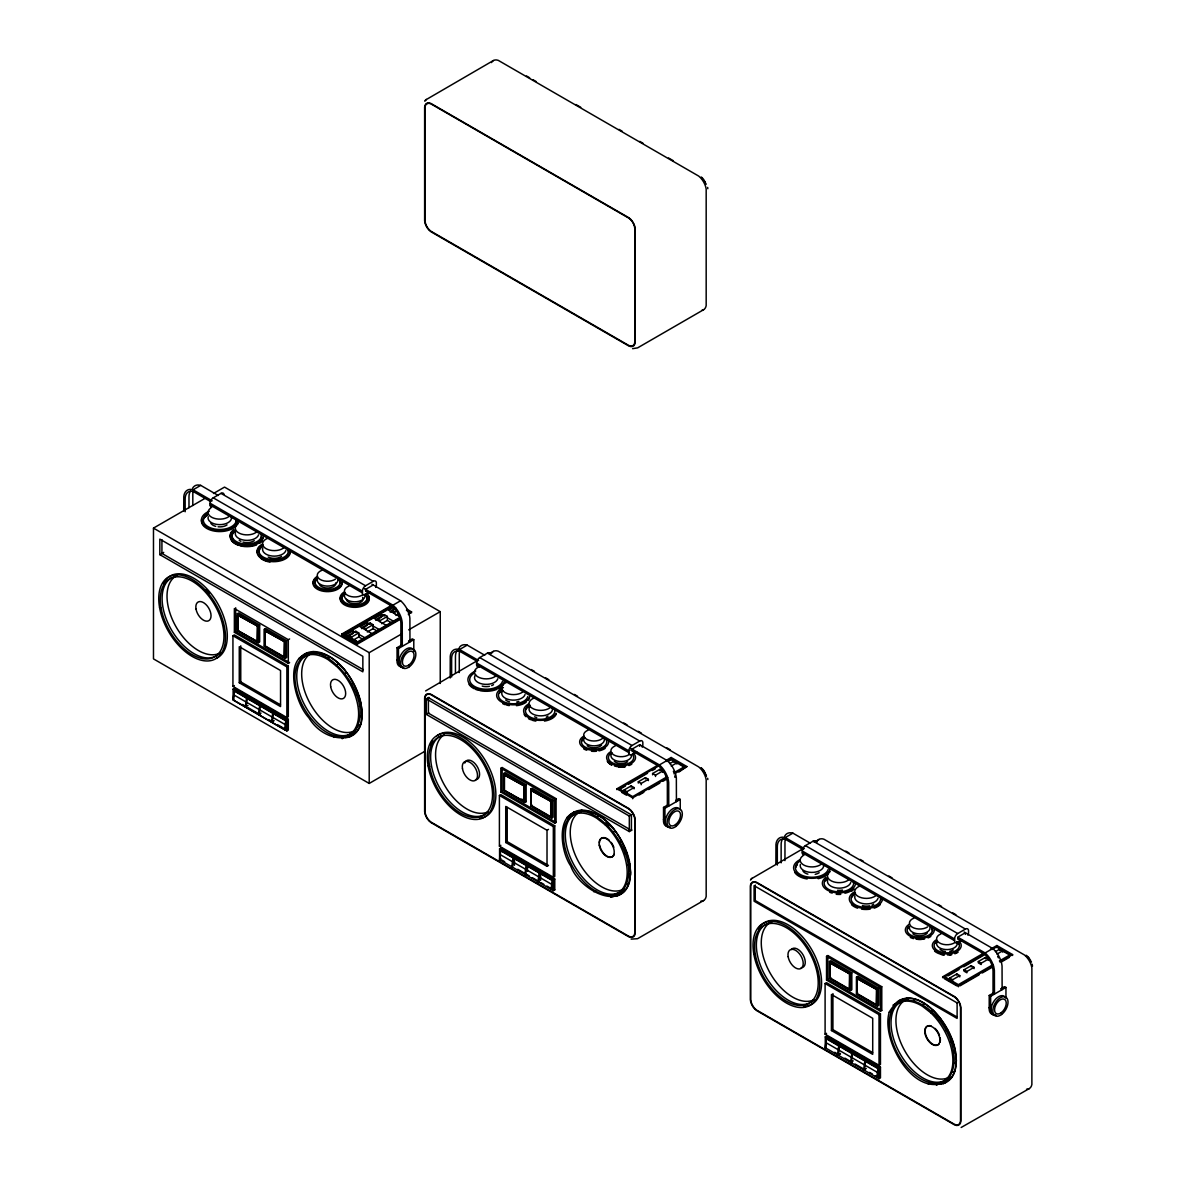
<?xml version="1.0" encoding="UTF-8"?>
<svg xmlns="http://www.w3.org/2000/svg" width="1187" height="1187" viewBox="0 0 1187 1187"><rect width="100%" height="100%" fill="white"/><g stroke="black" fill="none" stroke-linecap="round" stroke-linejoin="round"><path stroke-width="1.5" d="M211.701 507.175A4.481 2.582 -60 0 1 210.144 505.395L210.144 502.784A4.481 2.582 -60 0 1 212.859 498.065L221.346 493.169A4.481 2.582 -60 0 1 223.987 494.326M365.863 602.135A12.642 7.3 0 0 0 365.21 594.85A4.481 2.582 -60 0 1 362.436 593.322L362.436 590.711A4.481 2.582 -60 0 1 365.166 585.992L373.638 581.096A4.481 2.582 -60 0 1 376.368 582.669L376.368 585.28A4.481 2.582 -60 0 1 375.745 587.387M479.711 666.515L479.325 666.693A4.481 2.582 -60 0 1 476.61 665.121L476.61 662.524A4.481 2.582 -60 0 1 479.325 657.806L487.812 652.909A4.481 2.582 -60 0 1 490.528 654.482M636.647 751.757L631.632 754.635A4.481 2.582 -60 0 1 628.902 753.062L628.902 750.451A4.481 2.582 -60 0 1 631.632 745.733L640.105 740.836A4.481 2.582 -60 0 1 642.835 742.409L642.835 745.021A4.481 2.582 -60 0 1 642.212 747.127M804.237 854.952A4.481 2.582 -60 0 1 802.308 853.171L802.308 850.56A4.481 2.582 -60 0 1 805.023 845.841L813.51 840.945A4.481 2.582 -60 0 1 816.152 842.102M962.345 939.807L957.33 942.671A4.481 2.582 -60 0 1 954.6 941.098L954.6 938.487A4.481 2.582 -60 0 1 957.33 933.768L965.803 928.872A4.481 2.582 -60 0 1 968.533 930.445L968.533 933.056A4.481 2.582 -60 0 1 967.895 935.163M349.29 737.097C376.739 713.788 346.93 664.349 319.644 653.859C280.473 646.247 293.248 701.191 308.798 717.705C325.683 746.193 369.498 746.43 361.189 705.167C356.159 680.285 333.666 644.333 304.302 654.171M617.863 895.621C645.313 872.311 615.489 822.873 588.203 812.383C555.086 803.866 558.988 849.15 570.695 865.902C579.301 890.888 627.285 915.919 630.49 874.151C630.238 846.405 605.533 801.952 572.861 812.694M889.241 1012.155C880.19 1041.815 917.788 1104.548 950.95 1078.182C973.993 1049.367 916.23 965.283 889.241 1012.155L891.036 1011.131M943.546 1083.657C973.444 1059.175 934.451 991.783 898.559 1000.73M246.436 696.428L235.649 690.196L234.225 691.027L233.038 699.944L245.368 707.066L247.979 705.553M245.368 707.066L246.555 698.149L248.35 697.11L245.442 695.434M248.721 697.748L247.297 698.579L246.095 707.497L258.425 714.604L261.051 713.09M258.425 714.604L259.627 705.686L247.297 698.579M261.793 705.286L260.354 706.117L259.167 715.034L271.497 722.156L274.123 720.643M271.497 722.156L272.684 713.239L260.354 706.117M288.307 719.307L234.536 688.267L233.112 689.098L233.112 699.9L286.868 730.94L288.307 730.109L288.307 719.307L285.755 720.776L273.425 713.669L272.238 722.586L284.568 729.693L287.195 728.18M284.568 729.693L285.755 720.776M502.116 849.937L500.691 850.767L499.49 859.685L553.335 890.68L554.774 889.849L554.774 879.048L501.003 848.008L499.579 848.839L499.579 859.64L501.003 858.809M511.82 866.807L513.021 857.889L500.691 850.767M512.561 867.222L513.763 858.305L515.188 857.489M524.891 874.344L526.093 865.427L527.889 864.388L540.96 871.941L539.15 872.979L526.82 865.857L525.633 874.774M537.963 881.896L539.15 872.979M538.705 882.312L539.892 873.395L541.331 872.579M539.892 873.395L552.222 880.517L551.035 889.434L553.661 887.921L553.661 879.686M840.515 1044.886L838.719 1045.925L826.389 1038.803L825.188 1047.72L879.033 1078.716L880.457 1077.885L880.457 1067.083L826.701 1036.058L825.277 1036.874L825.277 1047.676M838.719 1045.925L837.518 1054.842L840.144 1053.329M838.259 1055.273L839.446 1046.355L840.886 1045.524M839.446 1046.355L851.791 1053.462L850.589 1062.38L853.216 1060.866M851.331 1062.81L852.518 1053.893L853.957 1053.062M852.518 1053.893L864.848 1061.015L863.661 1069.932L866.287 1068.419M864.403 1070.362L865.59 1061.445L877.92 1068.552L880.457 1067.083M877.92 1068.552L876.733 1077.47L879.344 1075.956M567.549 818.911L569.033 816.122L574.656 811.671M424.798 101.251L425.629 100.094M750.496 880.116L751.326 878.959M425.955 99.753L493.377 60.537M425.629 690.923L475.794 661.53M751.653 878.617L803.08 848.646M425.317 100.435L426.267 99.411M751.015 879.285L751.964 878.276M301.869 656.47L306.083 653.132M183.718 510.914L183.792 496.567A17.226 9.941 60 0 1 191.671 489.474L193.095 489.801L200.737 485.379L218.245 495.483M424.456 751.534L369.202 783.435L153.479 658.889L153.479 528.111L205.588 498.036M213.482 493.48L224.536 487.1L440.243 611.646L440.243 683.475M159.83 554.641L362.851 671.842L362.851 656.322L159.83 539.121L159.83 554.641L163.732 552.385M703.579 309.733L637.612 347.865L632.597 348.666M237.355 613.709L238.661 612.952L259.671 625.074L259.671 641.944L258.351 642.701L237.355 630.564L237.355 613.709L258.351 625.831L259.671 625.074M237.578 615.059L257.713 626.202L257.297 641.826L237.578 630.445L237.578 615.059L257.713 626.202M234.373 632.3L235.679 631.543L289.613 662.672L288.307 663.429L234.373 632.3L234.373 608.545L288.307 639.689L289.613 638.932M237.578 630.445L257.713 641.588M232.934 635.742L234.373 634.911L288.307 666.041L288.307 716.711L286.868 717.527L232.934 686.398L232.934 635.742L286.868 666.871L288.307 666.041M264.315 629.288L265.636 628.531L286.631 640.654L286.631 657.509L285.325 658.266L264.315 646.143L264.315 629.288L285.325 641.41L286.631 640.654M264.538 630.623L284.687 641.781L284.272 657.405L264.538 646.01L264.538 630.623L284.687 641.781M264.315 646.143L265.636 645.387M373.222 584.954L365.581 589.375L365.581 591.037M370.181 592.031L365.166 594.895M232.934 686.398L234.373 685.567M239.27 682.748L280.547 706.577L280.547 670.521L239.27 646.692L239.27 682.748L240.753 681.887L280.444 704.796M298.679 658.622L300.474 657.583M400.42 619.258L357.376 644.111L341.663 635.03L341.663 634.14L392.674 604.687M341.663 635.03L363.979 622.151M367.169 620.311L392.674 605.578M364.305 588.648L392.942 605.177L400.598 600.756L402.007 602.076A17.226 9.941 60 0 1 409.886 618.264L409.96 641.885L408.521 641.054M311.454 652.538L313.234 651.515M399.96 618.279L357.376 642.864L343.815 635.03L343.815 634.14L392.719 605.904M343.815 635.03L392.719 606.794M353.014 640.238L358.741 636.929L358.741 632.938L355.848 631.261L355.848 632.582L352.954 630.905L345.803 635.03L357.376 641.722M367.317 631.974L373.044 628.665L373.044 624.674L370.151 623.012L370.151 624.317L367.258 622.641L360.106 626.781L371.679 633.457M381.62 623.709L387.348 620.415L387.348 616.424L384.454 614.747L384.454 616.053L381.561 614.391L374.409 618.516L385.983 625.193M394.44 606.958L388.713 610.252L400.286 616.943M348.696 636.707L348.696 635.401L355.848 631.261M362.999 628.442L362.999 627.137L370.151 623.012M377.303 620.193L377.303 618.872L384.454 614.747M391.606 611.928L391.606 610.622L395.894 608.145M347.227 636.9L352.954 633.591L352.954 630.905M361.531 628.635L367.258 625.326L367.258 622.641M375.834 620.371L381.561 617.077L381.561 614.391M390.152 612.121L394.44 609.643M319.644 653.859L321.425 652.82M348.696 635.401L351.589 637.063L358.741 632.938M362.999 627.137L365.893 628.813L373.044 624.674M377.303 618.872L380.196 620.549L387.348 616.424M391.606 610.622L394.499 612.284L397.363 610.637M395.939 615.459L398.787 613.798M328.324 658.013L330.12 656.975M343.815 634.14L357.376 641.974L399.96 617.374M341.663 634.14L357.376 643.206L400.42 618.353M408.387 613.753L411.577 611.913L408.387 614.643M259.627 705.686L261.051 704.87M336.9 664.735L338.696 663.696L345.447 670.952M153.479 528.111L369.202 652.657L402.348 633.517M408.669 629.867L440.243 611.646M272.684 713.239L274.123 712.408L266.407 707.956M344.794 673.563L346.574 672.525M401.933 666.59A10.92 6.306 -60 0 1 397.052 660.15L397.052 647.687L401.636 645.031M409.292 640.624L412.349 638.858L413.788 639.674L413.788 651.722M397.052 647.687L398.476 648.517L413.788 639.674M351.456 683.89L353.236 682.866M356.441 695.033L358.222 693.994M359.394 706.206L361.189 705.167M450.185 678.014L450.259 656.307A17.226 9.941 60 0 1 458.137 649.215L459.562 649.526L467.203 645.12L484.711 655.224M360.136 716.651L361.931 715.613M333.948 737.409L335.728 736.385M358.608 725.672L360.403 724.634M342.138 738.729L343.933 737.691M490.186 653.206L493.377 651.366M354.913 732.646L356.693 731.607M631.914 830.084L629.318 831.583L426.296 714.381L426.296 698.861L428.893 697.348M426.296 714.381L428.893 712.868M500.84 768.286L502.146 767.529L556.08 798.658L556.08 822.413L554.774 823.17L500.84 792.026L500.84 768.286L554.774 799.415L556.08 798.658M503.822 773.449L505.128 772.692L526.138 784.815L526.138 801.67L524.817 802.427L503.822 790.305L503.822 773.449L524.817 785.571L526.138 784.815M504.045 774.799L524.179 785.942L523.764 801.566L504.045 790.186L504.045 774.799L524.179 785.942M500.84 792.026L502.146 791.269L556.08 822.413M504.045 790.186L524.179 801.329M499.401 795.468L500.84 794.652L554.774 825.781L554.774 876.451L553.335 877.267L499.401 846.138L499.401 795.468L553.335 826.612L554.774 825.781M530.782 789.014L532.102 788.257L553.097 800.394L553.097 817.249L551.792 818.006L530.782 805.884L530.782 789.014L551.792 801.151L553.097 800.394M531.004 790.364L551.154 801.507L550.723 817.146L531.004 805.75L531.004 790.364L551.154 801.507M530.782 805.884L532.102 805.127M499.401 846.138L500.84 845.307M505.736 842.488L507.22 841.628L548.498 865.457L547.014 866.317L505.736 842.488L505.736 806.433L547.014 830.262L548.498 829.401M500.32 859.21L500.32 850.129L501.745 849.298M567.252 817.146L569.033 816.122M616.973 789.667L616.973 788.776L658.429 764.843M666.397 760.244L671.174 757.484L686.887 766.55L678.919 772.04M630.772 748.374L659.408 764.918L667.049 760.496L668.474 761.817A17.226 9.941 60 0 1 676.353 778.004L676.427 801.626M580.013 811.077L581.793 810.038M619.11 789.667L619.11 788.776L660.135 765.096M666.441 761.446L671.174 758.716L684.736 766.55L675.269 772.01M620.697 788.761L625.43 786.031M628.576 784.206L647.508 773.271M652.242 770.541L655.402 768.716M668.014 761.431L671.174 759.606L674.186 761.357M624.006 791.343L624.006 790.038L631.158 785.898L634.051 787.574L634.051 788.88M638.309 783.079L638.309 781.773L645.461 777.648L648.354 779.31L648.354 780.616M652.613 774.814L652.613 773.509L659.764 769.384L662.658 771.046L662.658 772.366M669.78 763.597L674.068 761.119L676.961 762.796L676.961 764.102M588.203 812.383L589.998 811.344M624.006 790.038L626.899 791.699L634.051 787.574M638.309 781.773L641.203 783.435L648.354 779.31M652.613 773.509L655.506 775.185L662.658 771.046M671.234 766.09L676.961 762.796M596.883 816.537L598.678 815.514M619.11 788.776L632.686 796.611L667.391 776.565M616.973 788.776L632.686 797.842L667.747 777.589M674.127 773.909L686.887 766.55M639.051 795.053L643.844 792.293M648.621 789.533L659.779 783.094M662.969 781.254L666.159 779.414M526.82 865.857L528.26 865.026L534.417 868.587M605.474 823.259L607.254 822.235L614.005 829.476M426.296 698.861L629.318 816.062L631.914 814.564M613.353 832.087L615.148 831.063M668.4 826.33A10.92 6.306 -60 0 1 663.518 819.876L663.518 807.427L668.103 804.771M675.759 800.364L678.816 798.584L680.255 799.415L680.255 809.742M663.518 807.427L664.943 808.258L680.255 799.415M499.579 848.839L553.335 879.879L554.774 879.048M620.015 842.414L621.81 841.39M546.792 886.036L552.593 889.389L554.017 888.559L554.017 879.478M625 853.557L626.795 852.518M627.968 864.729L629.748 863.691M593.826 891.778L595.622 890.754M628.709 875.175L630.49 874.151M627.166 884.196L628.962 883.173M610.712 897.253L619.644 894.597M623.472 891.17L625.267 890.146M775.883 864.21L775.957 844.343A17.226 9.941 60 0 1 783.835 837.265L785.245 837.577L792.901 833.155L810.409 843.26M703.579 900.562L637.612 938.68L631.158 939.14M814.282 842.177L819.075 839.402M826.538 956.321L827.843 955.565L881.778 986.709L881.778 1010.449L880.457 1011.205L826.538 980.076L826.538 956.321L880.457 987.465L881.778 986.709M829.52 961.485L830.826 960.728L851.821 972.865L851.821 989.721L850.515 990.477L829.52 978.355L829.52 961.485L850.515 973.622L851.821 972.865M829.743 962.835L849.877 973.978L849.462 989.617L829.743 978.222L829.743 962.835L849.877 973.978M826.538 980.076L827.843 979.32L881.778 1010.449M829.52 978.355L830.826 977.598M825.099 983.519L826.538 982.688L880.457 1013.817L880.457 1064.487L879.033 1065.303L825.099 1034.174L825.099 983.519L879.033 1014.648L880.457 1013.817M856.48 977.064L857.8 976.307L878.795 988.43L878.795 1005.285L877.475 1006.042L856.48 993.92L856.48 977.064L877.475 989.186L878.795 988.43M856.702 978.4L876.837 989.557L876.421 1005.181L856.702 993.786L856.702 978.4L876.837 989.557M856.48 993.92L857.8 993.163M825.099 1034.174L826.538 1033.343M831.434 1030.524L872.712 1054.353L872.712 1018.298L831.434 994.469L831.434 1030.524L832.918 1029.663L872.608 1052.572M892.95 1005.181L894.731 1004.157M942.671 977.702L942.671 976.812L984.112 952.879M990.492 949.199L996.872 945.52L1012.585 954.585L1012.585 955.476M958.057 937.344L985.106 952.953L992.747 948.532L994.172 949.852A17.226 9.941 60 0 1 1002.051 966.04L1002.125 989.661L1000.686 988.845M905.711 999.113L907.491 998.074M984.246 954.036L944.807 976.812L958.369 984.646L993.089 964.601M992.139 949.481L996.872 946.751L1010.434 954.585L1010.434 955.476M947.968 975.892L959.007 969.512M963.74 966.782L984.246 954.942M959.749 975.61L952.582 979.735L952.582 981.041L949.689 979.379L949.689 978.073L956.856 973.933L959.749 975.61L959.749 976.916M974.052 967.346L966.901 971.485L966.901 972.791L964.007 971.114L964.007 969.809L971.159 965.684L974.052 967.346L974.052 968.651M988.356 959.096L981.204 963.221L981.204 964.527L978.311 962.865L978.311 961.544L985.462 957.419L988.356 959.096L988.356 960.402M995.478 951.633L999.766 949.155L1002.659 950.832L1002.659 952.137M913.901 1000.418L915.696 999.395M996.932 954.14L1002.659 950.832M922.581 1004.573L924.376 1003.549M999.395 960.966L1010.434 954.585M839.09 1054.798L840.515 1053.967M942.671 976.812L958.369 985.878L993.445 965.624M999.825 961.945L1012.585 954.585M959.971 985.848L979.097 974.809M982.287 972.969L993.445 966.53M1001.427 961.93L1009.395 957.316M851.791 1053.462L853.216 1052.646M931.157 1011.294L932.952 1010.271L939.703 1017.511M864.848 1061.015L866.287 1060.184L861.658 1057.513M939.051 1020.123L940.846 1019.099M994.098 1014.366A10.92 6.306 -60 0 1 989.216 1007.926L989.216 995.463L993.801 992.822M1001.457 988.4L1004.514 986.634L1005.953 987.45L1005.953 997.777M989.216 995.463L990.641 996.294L1005.953 987.45M945.713 1030.464L947.508 1029.426M950.698 1041.592L952.493 1040.554M953.665 1052.765L955.446 1051.727M954.407 1063.211L956.188 1062.187M928.204 1083.983L930 1082.945M952.864 1072.232L954.66 1071.208M936.409 1085.289L938.19 1084.25M949.17 1079.206L950.95 1078.182M1029.277 1088.598L961.144 1127.487M345.714 737.29L351.085 736.059M939.985 1083.85L945.342 1082.633M200.737 485.379L199.327 485.068A17.226 9.941 60 0 0 192.546 488.317M467.203 645.12L465.794 644.793A17.226 9.941 60 0 0 459.651 647.063M792.901 833.155L791.492 832.844A17.226 9.941 60 0 0 784.711 836.093M526.479 75.968L529.669 77.808M532.859 79.648L536.049 81.488M575.947 104.53L580.74 107.29M619.035 129.398L622.225 131.253M639.793 141.387L642.983 143.226M668.518 157.975L673.296 160.735M531.257 669.557L534.447 671.397M545.619 677.836L548.824 679.691M574.36 694.425L577.55 696.265M623.828 722.987L627.018 724.842M638.191 731.281L641.381 733.121M666.916 747.869L670.106 749.709M845.782 851.138L848.972 852.978M860.145 859.433L863.335 861.272M888.87 876.021L892.075 877.861M938.353 904.583L941.543 906.423M952.716 912.877L955.906 914.717M220.975 493.362L373.267 581.289M371.946 584.227L400.598 600.756M487.442 653.102L639.734 741.029M813.14 841.138L965.432 929.065M678.712 763.968L683.237 766.565M998.386 948.517L1008.935 954.615M406.859 609.198L411.577 611.913M213.245 497.828L365.537 585.755M406.859 610.088L411.577 612.804M640.016 744.872L667.049 760.496M964.111 932.003L992.747 948.532M406.414 610.177L409.426 612.804M193.095 489.801L212.176 500.81M210.737 501.641L193.303 491.566A15.208 8.784 60 0 0 185.157 498.911L185.157 511.76M365.774 591.141L392.719 606.705A15.208 8.784 60 0 1 400.88 623.457L400.88 645.476L402.304 646.307L402.23 622.685A17.226 9.941 60 0 0 394.351 606.498L392.942 605.177M479.711 657.568L632.003 745.495M805.394 845.604L957.701 933.531M210.114 503.229L362.421 591.156M210.114 504.979L362.421 592.907M459.562 649.526L478.643 660.551M785.245 837.577L804.341 848.601M477.204 661.382L459.77 651.307A15.208 8.784 60 0 0 451.624 658.651L451.624 677.005M630.653 749.976L659.186 766.446A15.208 8.784 60 0 1 667.346 783.197L667.346 805.216L668.771 806.047L668.696 782.426A17.226 9.941 60 0 0 660.818 766.238L659.408 764.918M802.902 849.417L785.468 839.343A15.208 8.784 60 0 0 777.322 846.687L777.322 865.041M957.939 938.917L984.884 954.482A15.208 8.784 60 0 1 993.029 971.233L993.029 993.252L994.469 994.083L994.394 970.462A17.226 9.941 60 0 0 986.516 954.274L985.106 952.953M476.58 662.969L628.887 750.896M802.278 851.005L954.571 938.932M476.58 664.705L628.887 752.647M802.278 852.756L954.571 940.683M387.348 617.73L393.134 621.068M387.348 620.415L391.695 622.923M978.311 961.544L981.204 963.221M373.044 625.994L378.831 629.333M373.044 628.665L377.377 631.172M964.007 969.809L966.901 971.485M358.741 634.244L364.528 637.582M358.741 636.929L363.074 639.437M949.689 978.073L952.582 979.735M397.052 659.735L398.476 660.565M397.052 660.15L398.476 660.966A10.92 6.306 -60 0 0 403.357 667.42M621.691 792.382L626.395 795.112M944.244 978.607L956.811 985.863M663.518 819.475L664.943 820.306M989.216 1007.511L990.641 1008.342M663.518 819.876L664.943 820.707A10.92 6.306 -60 0 0 669.824 827.161M989.216 1007.926L990.641 1008.742A10.92 6.306 -60 0 0 995.522 1015.197M363.341 669.72L161.922 553.424L161.922 539.625M956.677 1016.814L755.258 900.532L755.258 885.012M629.807 829.446L428.388 713.164L428.388 697.644L631.41 814.861L631.41 830.381M266.481 646.648L284.687 657.153M521.627 799.074L526.138 801.67M531.42 805.513L551.154 816.893M849.877 989.364L830.158 977.984L830.158 962.598M858.631 994.424L876.837 1004.944M235.278 689.558L242.549 693.757M249.804 697.941L271.586 710.523M274.494 712.2L281.749 716.384M284.657 718.061L287.551 719.737M250.264 698.639L254.893 701.309M277.936 714.619L285.652 719.07M233.112 689.098L286.868 720.138L286.868 730.94M234.225 691.027L246.555 698.149M504.653 850.975L511.909 855.174M514.817 856.851L520.633 860.204M523.526 861.881L526.434 863.557M543.854 873.617L551.124 877.801M827.443 1037.334L834.713 1041.533M841.969 1045.717L849.224 1049.916M853.587 1052.424L863.75 1058.3M866.658 1059.976L879.715 1067.514M234.225 695.137L246.555 702.259M247.297 702.689L259.627 709.811M260.354 710.227L272.684 717.349M273.425 717.779L285.755 724.901M508.288 853.498L512.903 856.168M547.489 876.14L552.118 878.81M830.9 1039.753L838.601 1044.204M842.429 1046.415L847.043 1049.085M868.558 1061.504L877.816 1066.846M825.277 1036.874L879.033 1067.914L879.033 1078.716M500.32 850.129L552.593 880.309L552.593 889.389M513.763 858.305L526.093 865.427M242.563 704.499L245.472 706.176M248.38 707.853L259.998 714.559M268.707 719.589L273.055 722.111M277.417 724.619L286.126 729.649L286.126 720.568L233.854 690.389L233.854 699.469M500.691 854.877L513.021 861.999M513.763 862.43L526.093 869.552M526.82 869.967L539.15 877.089M539.892 877.519L552.222 884.641M826.389 1042.913L838.719 1050.035M839.446 1050.465L851.791 1057.587M852.518 1058.003L864.848 1065.125M865.59 1065.555L877.92 1072.677M551.599 888.024L554.774 889.849M501.775 860.041L504.683 861.717M517.74 869.27L529.357 875.976M532.266 877.653L539.521 881.837M540.975 882.683L543.883 884.36M834.728 1052.275L837.636 1053.952M844.892 1058.151L852.147 1062.335M855.055 1064.012L865.219 1069.888M869.581 1072.395L872.475 1074.072M875.383 1075.748L878.291 1077.425L878.291 1068.345L826.018 1038.165L826.018 1047.246M707.675 187.427L707.823 188.718M707.675 778.257L707.823 779.547M999.766 949.155L999.766 950.475M996.872 945.52L996.872 946.41M996.872 946.751L996.872 947.656M990.641 996.294L990.641 1008.742M985.462 957.419L985.462 958.725M971.159 965.684L971.159 966.99M965.387 934.392L965.387 932.745L957.746 937.151L957.746 938.813M958.369 984.646L958.369 985.536M958.369 985.878L958.369 986.783M956.856 973.933L956.856 975.254M880.457 987.465L880.457 1011.205M879.033 1014.648L879.033 1065.303M877.475 989.186L877.475 1006.042M876.421 989.795L876.421 1005.181M857.118 978.162L857.118 993.549M850.515 973.622L850.515 990.477M849.462 974.23L849.462 989.617M832.918 993.608L832.918 1029.663M827.843 955.565L827.843 979.32M784.963 860.62L784.963 842.266A15.208 8.784 60 0 1 785.557 838.571M781.135 862.83L781.135 844.476A15.208 8.784 60 0 1 782.737 838.883M674.068 761.119L674.068 762.425M671.174 757.484L671.174 758.374M671.174 758.716L671.174 759.606M664.943 808.258L664.943 820.707M659.764 769.384L659.764 770.689M655.506 775.185L655.506 776.491M645.461 777.648L645.461 778.954M641.203 783.435L641.203 784.755M639.689 746.356L639.689 744.694L632.048 749.116L632.048 750.763M632.686 796.611L632.686 797.501M632.686 797.842L632.686 798.732M631.158 785.898L631.158 787.204M629.318 816.062L629.318 831.583M626.899 791.699L626.899 793.005M554.774 799.415L554.774 823.17M553.335 826.612L553.335 877.267M553.335 879.879L553.335 890.68M551.792 801.151L551.792 818.006M550.723 801.759L550.723 817.146M547.014 830.262L547.014 866.317M540.589 872.148L540.589 880.383M527.518 864.596L527.518 871.184M524.817 785.571L524.817 802.427M523.764 786.18L523.764 801.566M514.446 857.059L514.446 865.293M507.22 807.368L507.22 841.628M504.46 774.562L504.46 789.948M502.146 767.529L502.146 791.269M459.265 672.584L459.265 654.23A15.208 8.784 60 0 1 459.859 650.521M455.452 672.955L455.452 656.441A15.208 8.784 60 0 1 457.722 650.105M398.476 648.517L398.476 660.966M394.499 612.284L394.499 613.605M380.196 620.549L380.196 621.854M369.202 652.657L369.202 783.435M365.893 628.813L365.893 630.119M357.376 641.974L357.376 642.864M357.376 643.206L357.376 644.111M351.589 637.063L351.589 638.383M288.307 639.689L288.307 663.429M286.868 666.871L286.868 717.527M285.325 641.41L285.325 658.266M284.272 642.019L284.272 657.405M264.953 630.386L264.953 645.773M258.351 625.831L258.351 642.701M257.297 626.439L257.297 641.826M240.753 645.832L240.753 681.887M237.993 614.821L237.993 630.208M235.679 607.789L235.679 631.543M192.813 505.499L192.813 494.489A15.208 8.784 60 0 1 193.392 490.78M188.985 507.71L188.985 496.7A15.208 8.784 60 0 1 190.588 491.106M204.817 517.339A16.529 9.541 0 0 1 207.131 515.247M227.043 524.921A9.496 5.49 0 0 1 218.096 526.791M215.737 526.36A9.496 5.49 0 0 1 210.841 523.259M231.465 517.309A11.736 6.766 0 0 1 219.239 524.639A11.736 6.766 0 0 1 208.229 516.686M228.735 516.731A11.736 6.766 0 0 1 212.221 517.547A11.736 6.766 0 0 1 210.796 508.006M261.986 541.168A16.529 9.541 0 0 1 259.656 543.275M256.481 544.952A16.529 9.541 0 0 1 240.011 545.768M238.735 545.382A16.529 9.541 0 0 1 231.48 540.367M258.573 534.803A11.736 6.766 0 0 1 244.967 540.278A11.736 6.766 0 0 1 235.471 532.429M255.991 532.473A11.736 6.766 0 0 1 239.462 533.289A11.736 6.766 0 0 1 238.053 523.749M254.285 540.664A9.496 5.49 0 0 1 242.994 542.088M240.902 541.317A9.496 5.49 0 0 1 239.225 540.263M809.638 1002.956A45.002 25.98 60 0 1 764.68 974.616A45.002 25.98 60 0 1 766.743 923.887M768.315 923.249A45.002 25.98 60 0 1 771.743 922.462M813.807 1000.003A45.002 25.98 60 0 1 811.122 1002.14M813.807 999.825A44.379 25.624 60 0 1 770.17 973.147A44.379 25.624 60 0 1 770.037 922.655M1026.547 1089.221A13.472 7.775 60 0 0 1031.874 1084.532L1031.874 967.835A13.472 7.775 60 0 0 1024.44 954.971L823.897 839.194A13.472 7.775 60 0 0 817.695 840.619M820.9 864.507A11.736 6.766 0 0 1 804.371 865.338A11.736 6.766 0 0 1 802.961 855.782M957.494 952.197A14.467 8.354 0 0 1 954.615 953.606M951.217 954.541A14.467 8.354 0 0 1 947.493 954.942M943.739 954.763A14.467 8.354 0 0 1 934.614 951.143M949.645 1076.461A45.002 25.98 60 0 1 899.331 1052.365A45.002 25.98 60 0 1 908.218 1000.092M1026.132 955.253A9.837 5.683 60 0 1 1026.933 955.861M1027.719 956.559A9.837 5.683 60 0 1 1029.188 958.191M1029.856 959.111A9.837 5.683 60 0 1 1030.45 960.075M1030.999 961.084A9.837 5.683 60 0 1 1031.458 962.123M1032.141 964.215A9.837 5.683 60 0 1 1032.467 966.233M958.903 941.024A14.467 8.354 0 0 1 955.654 952.152A14.467 8.354 0 0 1 936.172 951.247A14.467 8.354 0 0 1 936.024 939.97M823.615 865.086A11.736 6.766 0 0 1 811.404 872.415A11.736 6.766 0 0 1 800.379 864.462M894.108 1005.3A47.213 27.256 60 0 1 927.373 1005.567A47.213 27.256 60 0 1 955.253 1049.901L956.396 1060.54L955.253 1069.858A47.213 27.256 60 0 1 939.703 1084.28M795.661 867.489A16.529 9.541 0 0 1 796.967 865.115M851.836 890.309A16.573 9.57 0 0 1 844.907 893.232M840.708 893.841A16.573 9.57 0 0 1 836.39 893.781M832.235 893.084A16.573 9.57 0 0 1 829.698 892.283M758.345 928.917A47.213 27.256 60 0 1 811.641 949.526A47.213 27.256 60 0 1 803.54 1006.517M791.314 949.526A10.728 6.187 60 0 1 803.287 955.268A10.728 6.187 60 0 1 801.18 967.717M816.76 842.399A13.472 7.775 60 0 1 817.175 841.449M850.738 882.579A11.736 6.766 0 0 1 837.132 888.054A11.736 6.766 0 0 1 827.636 880.205M819.193 872.697A9.496 5.49 0 0 1 815.172 874.329M807.902 874.136A9.496 5.49 0 0 1 803.005 871.035M948.472 1077.573A44.379 25.624 60 0 1 904.123 1049.62A44.379 25.624 60 0 1 906.171 999.602M853.557 882.356A14.748 8.517 0 0 1 834.773 891.467A14.748 8.517 0 0 1 827.384 877.965M825.395 880.902A14.748 8.517 0 0 1 827.384 879.003M934.258 930A14.467 8.354 0 0 1 914.257 937.715A14.467 8.354 0 0 1 909.568 924.094M935.504 943.279A12.642 7.3 0 0 1 937.374 941.706M957.375 942.626A12.642 7.3 0 0 1 958.784 944.348M848.156 880.25A11.736 6.766 0 0 1 831.627 881.066A11.736 6.766 0 0 1 830.217 871.525M1026.072 955.728A9.259 5.341 60 0 1 1026.829 956.292M1027.571 956.945A9.259 5.341 60 0 1 1028.951 958.473M828.541 873.246A18.339 10.594 0 0 1 818.169 878.706M807.16 878.973A18.339 10.594 0 0 1 794.682 872.356M880.22 904.672A16.573 9.57 0 0 1 874.151 908.174M870.16 909.138A16.573 9.57 0 0 1 861.569 909.138M857.578 908.174A16.573 9.57 0 0 1 851.509 904.672M882.431 898.856A16.573 9.57 0 0 1 859.522 907.699A16.573 9.57 0 0 1 854.15 892.09M957.375 941.588A12.642 7.3 0 0 1 954.526 951.321A12.642 7.3 0 0 1 937.507 950.535A12.642 7.3 0 0 1 937.374 940.668M854.15 888.944A16.529 9.541 0 0 1 851.821 891.051M840.589 894.404A16.529 9.541 0 0 1 836.286 894.286M932.003 928.1A12.642 7.3 0 0 1 918.144 937.24A12.642 7.3 0 0 1 908.841 926.35M795.661 867.074A16.529 9.541 0 0 1 796.967 864.715M829.995 869.581A18.339 10.594 0 0 1 802.724 876.881A18.339 10.594 0 0 1 800.172 859.596M923.531 939.095A14.467 8.354 0 0 1 916.052 939.095M842.414 890.057A9.496 5.49 0 0 1 837.518 890.295M828.2 869.403A16.529 9.541 0 0 1 804.92 876.362A16.529 9.541 0 0 1 799.296 861.584M907.58 929.139A12.642 7.3 0 0 1 908.841 927.373M932.003 929.139A12.642 7.3 0 0 1 932.433 931.023M855.278 884.745A16.573 9.57 0 0 1 832.235 892.045A16.573 9.57 0 0 1 825.974 877.312M880.62 898.856A14.748 8.517 0 0 1 860.219 906.734A14.748 8.517 0 0 1 855.426 892.832M851.613 897.684A14.748 8.517 0 0 1 855.426 893.87M997.629 956.366A15.208 8.784 60 0 1 998.415 957.85M953.309 949.837A8.354 4.822 0 0 1 949.763 951.262M945.446 951.47A8.354 4.822 0 0 1 940.059 949.481M956.618 941.603A10.327 5.965 0 0 1 947.79 949.57A10.327 5.965 0 0 1 936.751 942.582M954.808 942.626A10.327 5.965 0 0 1 939.288 942.804A10.327 5.965 0 0 1 941.009 933.902M958.028 952.137A14.541 8.398 0 0 1 955.223 953.606M951.855 954.615A14.541 8.398 0 0 1 949.407 954.986M944.362 954.986A14.541 8.398 0 0 1 940.742 954.318M939.154 1043.892A10.757 6.217 60 0 1 926.498 1036.874A10.757 6.217 60 0 1 931.112 1025.924M935.044 1028.402A10.757 6.217 60 0 1 939.51 1035.316M940.178 1037.853A10.757 6.217 60 0 1 940 1042.305M927.284 933.071A8.354 4.822 0 0 1 912.848 933.783M930 927.418A10.327 5.965 0 0 1 919.242 933.887A10.327 5.965 0 0 1 909.554 926.884M927.596 926.913A10.327 5.965 0 0 1 912.091 927.092A10.327 5.965 0 0 1 913.812 918.189M930.831 936.424A14.541 8.398 0 0 1 928.026 937.908M924.658 938.902A14.541 8.398 0 0 1 917.15 939.273M913.545 938.62A14.541 8.398 0 0 1 910.34 937.433M873.736 904.182A9.496 5.49 0 0 1 871.896 905.147M869.7 905.815A9.496 5.49 0 0 1 862.43 905.622M878.009 898.336A11.736 6.766 0 0 1 864.403 903.811A11.736 6.766 0 0 1 854.922 895.948M875.427 895.992A11.736 6.766 0 0 1 857.8 896.2A11.736 6.766 0 0 1 859.759 886.081M995.893 1015.241A10.757 6.217 -60 0 1 993.133 1002.57A10.757 6.217 -60 0 1 1005.612 997.896M502.843 685.211A18.339 10.594 0 0 1 497.991 688.846M496.73 689.395A18.339 10.594 0 0 1 479.934 690.656M478.45 690.3A18.339 10.594 0 0 1 475.69 689.38M474.414 688.816A18.339 10.594 0 0 1 468.984 684.32M631.796 764.146A14.467 8.354 0 0 1 628.932 765.57M625.519 766.505A14.467 8.354 0 0 1 614.48 765.986M611.364 764.754A14.467 8.354 0 0 1 607.299 761.134M633.205 752.988A14.467 8.354 0 0 1 629.956 764.116A14.467 8.354 0 0 1 610.474 763.211A14.467 8.354 0 0 1 610.326 751.935M527.785 696.546A14.748 8.517 0 0 1 507.264 703.045A14.748 8.517 0 0 1 501.686 689.929M522.458 692.214A11.736 6.766 0 0 1 504.831 692.407A11.736 6.766 0 0 1 506.775 682.288M608.56 741.949A14.467 8.354 0 0 1 588.559 749.665A14.467 8.354 0 0 1 583.87 736.059M504.297 681.546A18.339 10.594 0 0 1 476.358 688.608A18.339 10.594 0 0 1 475.75 670.996M497.783 678.801A11.736 6.766 0 0 1 482.694 684.068A11.736 6.766 0 0 1 475.616 674.75M493.51 684.662A9.496 5.49 0 0 1 491.67 685.626M489.474 686.294A9.496 5.49 0 0 1 482.204 686.101M495.202 676.471A11.736 6.766 0 0 1 477.575 676.679A11.736 6.766 0 0 1 479.533 666.56M606.305 740.065A12.642 7.3 0 0 1 592.447 749.19A12.642 7.3 0 0 1 583.143 738.299M525.04 694.543A11.736 6.766 0 0 1 509.935 699.811A11.736 6.766 0 0 1 502.873 690.478M556.169 714.322A16.573 9.57 0 0 1 544.462 721.088M535.871 721.088A16.573 9.57 0 0 1 531.88 720.138M530.663 719.693A16.573 9.57 0 0 1 528.452 718.625M525.811 716.636A16.573 9.57 0 0 1 524.164 714.322M499.697 692.852A14.748 8.517 0 0 1 501.686 690.953M529.58 697.733A16.573 9.57 0 0 1 528.378 700.137M526.138 702.274A16.573 9.57 0 0 1 516.434 705.672M509.282 705.582A16.573 9.57 0 0 1 506.537 705.048M505.247 704.677A16.573 9.57 0 0 1 502.843 703.743M633.086 755.273A12.642 7.3 0 0 1 618.412 764.665A12.642 7.3 0 0 1 611.676 752.632M518.927 701.369A9.496 5.49 0 0 1 516.716 702.021M509.46 701.829A9.496 5.49 0 0 1 505.692 700.004M605.133 748.389A14.541 8.398 0 0 1 598.96 750.867M596.542 751.237A14.541 8.398 0 0 1 591.467 751.237M586.749 750.243A14.541 8.398 0 0 1 583.737 748.908M502.502 681.353A16.529 9.541 0 0 1 479.222 688.326A16.529 9.541 0 0 1 473.598 673.533M556.169 713.298A16.573 9.57 0 0 1 531.88 719.099A16.573 9.57 0 0 1 528.452 704.054M529.58 696.695A16.573 9.57 0 0 1 504.609 703.431A16.573 9.57 0 0 1 503.392 687.54M525.915 709.648A14.748 8.517 0 0 1 529.743 705.835M554.923 710.82A14.748 8.517 0 0 1 534.521 718.684A14.748 8.517 0 0 1 529.743 704.796M581.882 741.103A12.642 7.3 0 0 1 583.143 739.338M552.459 708.52A11.736 6.766 0 0 1 538.705 715.761A11.736 6.766 0 0 1 530.144 706.22M548.038 716.147A9.496 5.49 0 0 1 546.198 717.111M536.732 717.571A9.496 5.49 0 0 1 534.64 716.8M549.744 707.956A11.736 6.766 0 0 1 532.102 708.164A11.736 6.766 0 0 1 534.061 698.045M627.611 761.787A8.354 4.822 0 0 1 614.362 761.446M631.499 755.08A10.327 5.965 0 0 1 619.406 761.461A10.327 5.965 0 0 1 611.869 753.062M629.11 754.591A10.327 5.965 0 0 1 613.59 754.769A10.327 5.965 0 0 1 615.311 745.866M624.955 766.802A14.541 8.398 0 0 1 618.664 766.95M611.854 765.111A14.541 8.398 0 0 1 607.551 761.535M458.508 649.2A17.226 9.941 60 0 1 459.013 648.057M673.385 771.327A15.208 8.784 60 0 1 673.964 772.871M674.735 775.897A15.208 8.784 60 0 1 674.928 777.366M601.586 745.021A8.354 4.822 0 0 1 587.15 745.733M604.302 739.382A10.327 5.965 0 0 1 592.194 745.748A10.327 5.965 0 0 1 584.672 737.364M603.352 737.572A10.327 5.965 0 0 1 587.357 739.605A10.327 5.965 0 0 1 588.114 730.153M614.302 854.254A10.757 6.217 60 0 1 606.705 855.99A10.757 6.217 60 0 1 599.613 844.996M599.45 842.622A10.757 6.217 60 0 1 609.361 840.366M611.157 842.384A10.757 6.217 60 0 1 613.813 847.266M670.195 827.205A10.757 6.217 -60 0 1 666.797 815.781A10.757 6.217 -60 0 1 678.875 808.495M568.41 817.264A47.213 27.256 60 0 1 601.675 817.531A47.213 27.256 60 0 1 629.555 861.866L630.698 872.49L629.555 881.822A47.213 27.256 60 0 1 614.005 896.244M700.849 901.185A13.472 7.775 60 0 0 706.176 896.497L706.176 779.8A13.472 7.775 60 0 0 698.757 766.936L498.199 651.159A13.472 7.775 60 0 0 491.477 653.414M701.235 767.826A9.837 5.683 60 0 1 704.158 771.06M704.752 772.04A9.837 5.683 60 0 1 705.301 773.049M705.761 774.087A9.837 5.683 60 0 1 706.443 776.179M436.964 735.806A47.213 27.256 60 0 1 487.872 765.007A47.213 27.256 60 0 1 479.741 818.347M430.673 745.347A47.213 27.256 60 0 1 432.647 740.881M701.131 768.241A9.259 5.341 60 0 1 702.57 769.636M703.253 770.437A9.259 5.341 60 0 1 703.876 771.313M704.44 772.218A9.259 5.341 60 0 1 704.944 773.167M705.746 775.126A9.259 5.341 60 0 1 706.028 776.105M618.59 892.654A45.002 25.98 60 0 1 573.633 864.314A45.002 25.98 60 0 1 575.695 813.599M577.283 812.947A45.002 25.98 60 0 1 580.71 812.175M606.78 823.674A45.002 25.98 60 0 1 609.02 825.885M623.947 888.41A45.002 25.98 60 0 1 620.089 891.852M488.124 811.967A45.002 25.98 60 0 1 441.193 790.408A45.002 25.98 60 0 1 441.045 735.851M622.774 889.523A44.379 25.624 60 0 1 579.137 862.845A44.379 25.624 60 0 1 579.004 812.368M464.77 763.078A10.728 6.187 60 0 1 476.877 766.016A10.728 6.187 60 0 1 475.483 779.681M488.109 811.789A44.379 25.624 60 0 1 444.472 785.097A44.379 25.624 60 0 1 444.339 734.619M701.829 310.326A13.472 7.775 60 0 0 706.176 305.667L706.176 188.97A13.472 7.775 60 0 0 698.757 176.121L498.199 60.329A13.472 7.775 60 0 0 491.477 62.585M701.235 176.997A9.837 5.683 60 0 1 702.778 178.465M703.49 179.326A9.837 5.683 60 0 1 704.158 180.246M704.752 181.21A9.837 5.683 60 0 1 705.301 182.219M705.761 183.258A9.837 5.683 60 0 1 706.146 184.311M701.873 178.08A9.259 5.341 60 0 1 702.57 178.807M704.44 181.403A9.259 5.341 60 0 1 704.944 182.353M362.614 597.298A8.354 4.822 0 0 1 356.545 603.664A8.354 4.822 0 0 1 346.426 599.361M365.032 595.355A10.327 5.965 0 0 1 354.275 601.809A10.327 5.965 0 0 1 344.586 594.806M368.43 596.097A14.541 8.398 0 0 1 355.744 607.314A14.541 8.398 0 0 1 340.535 597.195M341.589 595.384A14.541 8.398 0 0 1 343.963 593.322M362.643 594.85A10.327 5.965 0 0 1 347.123 595.028A10.327 5.965 0 0 1 348.844 586.126M335.876 582.832A8.354 4.822 0 0 1 328.265 588.055A8.354 4.822 0 0 1 319.214 583.648M337.835 579.642A10.327 5.965 0 0 1 327.078 586.096A10.327 5.965 0 0 1 317.389 579.108M342.034 582.52A14.541 8.398 0 0 1 326.262 591.601A14.541 8.398 0 0 1 313.502 581.066M314.377 579.671A14.541 8.398 0 0 1 316.425 577.832M335.446 579.137A10.327 5.965 0 0 1 319.926 579.315A10.327 5.965 0 0 1 321.647 570.413M281.571 556.406A9.496 5.49 0 0 1 268.173 557.074M285.844 550.545A11.736 6.766 0 0 1 272.238 556.035A11.736 6.766 0 0 1 262.757 548.171M283.278 548.216A11.736 6.766 0 0 1 265.636 548.424A11.736 6.766 0 0 1 267.594 538.304M269.998 562.089A16.529 9.541 0 0 1 260.754 558.335M366.738 593.248A14.467 8.354 0 0 1 363.489 604.376A14.467 8.354 0 0 1 344.007 603.471A14.467 8.354 0 0 1 343.859 592.194M358.489 605.771A12.642 7.3 0 0 1 351.945 605.963M348.844 605.325A12.642 7.3 0 0 1 346.129 604.242M343.978 602.788A12.642 7.3 0 0 1 342.568 601.067M341.975 599.198A12.642 7.3 0 0 1 345.209 593.93M261.407 534.58A14.748 8.517 0 0 1 242.623 543.691A14.748 8.517 0 0 1 235.219 530.188M330.906 590.295A12.642 7.3 0 0 1 324.363 590.295M316.677 586.897A12.642 7.3 0 0 1 315.416 585.146M314.985 583.247A12.642 7.3 0 0 1 316.677 579.597M338.577 579.597A12.642 7.3 0 0 1 340.283 583.247M339.838 580.324A12.642 7.3 0 0 1 325.98 589.449A12.642 7.3 0 0 1 316.677 578.573M229.225 528.808A16.529 9.541 0 0 1 225.396 529.951M215.47 530.188A16.529 9.541 0 0 1 212.755 529.61M203.303 521.79A16.529 9.541 0 0 1 207.131 514.832M236.228 520.158A16.529 9.541 0 0 1 236.035 522.651M290.266 552.118A16.573 9.57 0 0 1 269.419 561.362A16.573 9.57 0 0 1 259.345 547.326M261.407 535.619A14.748 8.517 0 0 1 258.247 541.88M237.504 543.186A14.748 8.517 0 0 1 234.848 541.584M232.993 539.64A14.748 8.517 0 0 1 235.219 531.212M263.113 537.993A16.573 9.57 0 0 1 240.071 545.308A16.573 9.57 0 0 1 233.809 530.559M365.21 593.812A12.642 7.3 0 0 1 362.376 603.545A12.642 7.3 0 0 1 345.343 602.759A12.642 7.3 0 0 1 345.209 592.892M236.035 521.627A16.529 9.541 0 0 1 212.755 528.586A16.529 9.541 0 0 1 207.131 513.793M237.83 522.844A18.339 10.594 0 0 1 216.553 531.405A18.339 10.594 0 0 1 201.716 519.12M287.951 554.314A14.748 8.517 0 0 1 286.482 556.377M284.138 558.142A14.748 8.517 0 0 1 281.082 559.492M266.318 559.492A14.748 8.517 0 0 1 263.277 558.142M260.932 556.377A14.748 8.517 0 0 1 259.449 554.314M258.944 552.118A14.748 8.517 0 0 1 263.277 546.094M287.951 549.907A14.748 8.517 0 0 1 288.456 552.118M342.093 582.223A14.467 8.354 0 0 1 322.092 589.939A14.467 8.354 0 0 1 317.404 576.318M290.266 551.08A16.573 9.57 0 0 1 267.357 559.923A16.573 9.57 0 0 1 261.986 544.314M299.836 658.74A47.213 27.256 60 0 1 305.148 653.814M306.736 653.013A47.213 27.256 60 0 1 360.996 703.342L362.124 713.966L360.996 723.284A47.213 27.256 60 0 1 345.447 737.72M355.388 729.886A45.002 25.98 60 0 1 308.071 710.865A45.002 25.98 60 0 1 307.136 655.076M358.37 724.738A45.002 25.98 60 0 1 356.248 728.744M220.723 652.138A45.002 25.98 60 0 1 173.421 633.116A45.002 25.98 60 0 1 172.471 577.327M174.059 576.674A45.002 25.98 60 0 1 177.486 575.903M205.796 589.613A45.002 25.98 60 0 1 209.046 593.248M263.113 536.969A16.573 9.57 0 0 1 240.071 544.269A16.573 9.57 0 0 1 233.809 529.536M163.346 583.752A47.213 27.256 60 0 1 213.363 596.749A47.213 27.256 60 0 1 216.42 658.325M288.456 551.08A14.748 8.517 0 0 1 268.054 558.943A14.748 8.517 0 0 1 263.277 545.056M237.83 521.805A18.339 10.594 0 0 1 209.891 528.868A18.339 10.594 0 0 1 209.283 511.256M354.201 730.999A44.379 25.624 60 0 1 311.306 705.582A44.379 25.624 60 0 1 309.065 654.809M219.55 653.265A44.379 25.624 60 0 1 175.913 626.573A44.379 25.624 60 0 1 175.78 576.096M403.728 667.465A10.757 6.217 -60 0 1 400.983 654.794A10.757 6.217 -60 0 1 413.447 650.12M427.513 103.521L426.934 103.773A9.259 5.341 60 0 0 425.05 107.379L425.05 220.945A9.259 5.341 60 0 0 431.015 231.272L628.843 345.491A9.259 5.341 60 0 0 634.808 342.049L634.808 228.483A9.259 5.341 60 0 0 628.843 218.156L431.015 103.937A9.259 5.341 60 0 0 427.513 103.521M427.513 694.336L426.934 694.603A9.259 5.341 60 0 0 425.05 698.208L425.05 811.774A9.259 5.341 60 0 0 431.015 822.101L628.843 936.32A9.259 5.341 60 0 0 634.808 932.878L634.808 819.312A9.259 5.341 60 0 0 628.843 808.985L431.015 694.766A9.259 5.341 60 0 0 427.513 694.336M753.211 882.386L752.632 882.638A9.259 5.341 60 0 0 750.748 886.244L750.748 999.81A9.259 5.341 60 0 0 756.712 1010.137L954.541 1124.356A9.259 5.341 60 0 0 960.506 1120.914L960.506 1007.348A9.259 5.341 60 0 0 954.541 997.021L756.712 882.802A9.259 5.341 60 0 0 753.211 882.386M628.843 217.725L430.955 103.477A9.837 5.683 60 0 0 424.62 107.127L424.62 220.767A9.837 5.683 60 0 0 430.955 231.747L628.843 345.996A9.837 5.683 60 0 0 635.193 342.331L635.193 228.705A9.837 5.683 60 0 0 628.843 217.725M628.843 808.54L430.955 694.291A9.837 5.683 60 0 0 424.62 697.956L424.62 811.582A9.837 5.683 60 0 0 430.955 822.561L628.843 936.825A9.837 5.683 60 0 0 635.193 933.16L635.193 819.52A9.837 5.683 60 0 0 628.843 808.54M954.541 996.59L756.653 882.327A9.837 5.683 60 0 0 750.318 885.992L750.318 999.632A9.837 5.683 60 0 0 756.653 1010.597L954.541 1124.861A9.837 5.683 60 0 0 960.891 1121.196L960.876 1007.555A9.837 5.683 60 0 0 954.541 996.59M957.108 1002.896L754.086 885.68L754.086 901.2L957.108 1018.416L957.108 1002.896M930.697 1012.734L922.522 1006.339A45.002 25.98 60 0 0 891.63 1039.189A45.002 25.98 60 0 0 944.466 1080.6A45.002 25.98 60 0 0 930.697 1012.734M604.999 824.698L596.824 818.288A45.002 25.98 60 0 0 565.932 851.153A45.002 25.98 60 0 0 618.768 892.565A45.002 25.98 60 0 0 604.999 824.698M336.425 666.174L328.25 659.764A45.002 25.98 60 0 0 297.358 692.629A45.002 25.98 60 0 0 350.21 734.041A45.002 25.98 60 0 0 336.425 666.174M924.94 1033.284A10.728 6.187 60 0 0 937.463 1045.094A10.728 6.187 60 0 0 934.644 1028.654A10.728 6.187 60 0 0 924.94 1033.284M753.79 953.888A47.213 27.256 60 0 0 808.896 1005.923A47.213 27.256 60 0 0 796.507 933.561A47.213 27.256 60 0 0 753.79 953.888M755.318 954.378A45.002 25.98 60 0 0 807.843 1003.979A45.002 25.98 60 0 0 796.032 935A45.002 25.98 60 0 0 755.318 954.378M788.153 956.737A10.757 6.217 60 0 0 800.721 968.607A10.757 6.217 60 0 0 797.901 952.093A10.757 6.217 60 0 0 788.153 956.737M1001.576 1014.484A10.757 6.217 -60 0 0 1006.339 997.54A10.757 6.217 -60 0 0 993.311 1007.407A10.757 6.217 -60 0 0 1001.576 1014.484M1001.294 1012.63A8.25 4.763 -60 0 0 1004.944 999.632A8.25 4.763 -60 0 0 994.958 1007.184A8.25 4.763 -60 0 0 1001.294 1012.63M462.47 768.701A10.757 6.217 60 0 0 475.023 780.556A10.757 6.217 60 0 0 472.203 764.057A10.757 6.217 60 0 0 462.47 768.701M675.878 826.449A10.757 6.217 -60 0 0 680.641 809.504A10.757 6.217 -60 0 0 667.613 819.356A10.757 6.217 -60 0 0 675.878 826.449M675.596 824.579A8.25 4.763 -60 0 0 679.261 811.582A8.25 4.763 -60 0 0 669.26 819.149A8.25 4.763 -60 0 0 675.596 824.579M429.62 766.342A45.002 25.98 60 0 0 482.145 815.944A45.002 25.98 60 0 0 470.334 746.949A45.002 25.98 60 0 0 429.62 766.342M428.092 765.852A47.213 27.256 60 0 0 483.198 817.873A47.213 27.256 60 0 0 470.809 745.51A47.213 27.256 60 0 0 428.092 765.852M599.257 845.233A10.728 6.187 60 0 0 611.765 857.059A10.728 6.187 60 0 0 608.946 840.619A10.728 6.187 60 0 0 599.257 845.233M161.046 607.818A45.002 25.98 60 0 0 213.586 657.42A45.002 25.98 60 0 0 201.775 588.426A45.002 25.98 60 0 0 161.046 607.818M159.533 607.329A47.213 27.256 60 0 0 214.639 659.349A47.213 27.256 60 0 0 202.25 586.986A47.213 27.256 60 0 0 159.533 607.329M330.683 686.709A10.728 6.187 60 0 0 343.206 698.535A10.728 6.187 60 0 0 340.387 682.095A10.728 6.187 60 0 0 330.683 686.709M196.003 608.961A10.757 6.217 60 0 0 208.556 620.816A10.757 6.217 60 0 0 205.737 604.317A10.757 6.217 60 0 0 196.003 608.961M409.411 666.708A10.757 6.217 -60 0 0 414.174 649.764A10.757 6.217 -60 0 0 401.147 659.631A10.757 6.217 -60 0 0 409.411 666.708M409.129 664.839A8.25 4.763 -60 0 0 412.794 651.856A8.25 4.763 -60 0 0 402.794 659.408A8.25 4.763 -60 0 0 409.129 664.839"/></g></svg>
